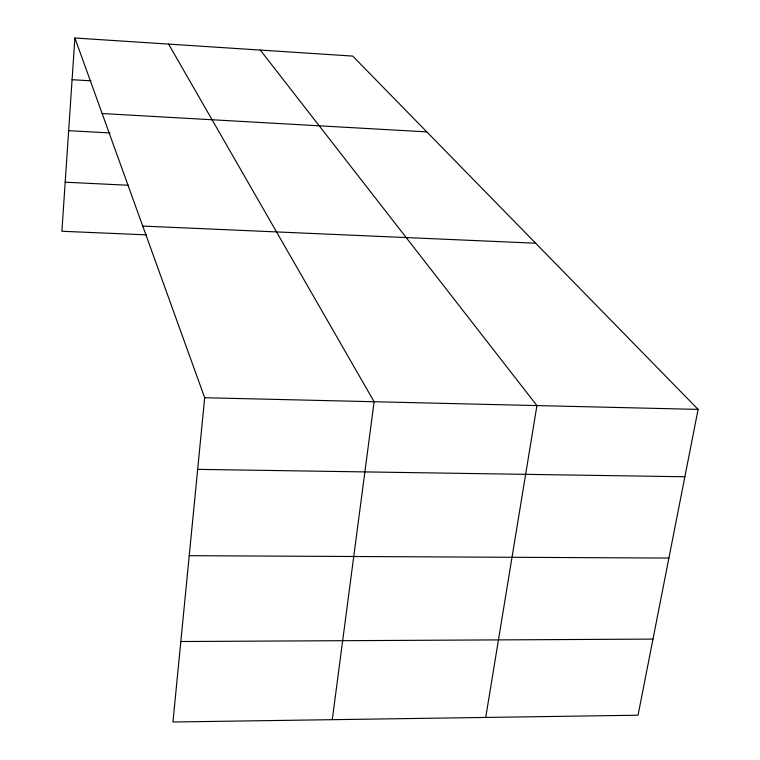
<?xml version="1.0" encoding="UTF-8"?>
<svg xmlns="http://www.w3.org/2000/svg" width="760" height="760" viewBox="0 0 760 760"><rect width="100%" height="100%" fill="white"/><g stroke="black" fill="none" stroke-linecap="round" stroke-linejoin="round"><path stroke-width="1.14" d="M74.888 38L204.677 397.727L172.957 722L638.039 715.217L698.107 409.393L352.716 56.088L74.888 38L61.893 231.258L146.537 234.859M332.272 719.672L374.119 401.736L168.596 44.099M485.726 717.44L536.921 405.584L260.291 50.075M180.823 641.525L652.992 639.103M189.221 555.683L668.904 558.068M197.666 469.366L684.874 476.757M204.677 397.727L698.107 409.393M142.747 226.081L535.639 243.209M65.198 182.2L128.43 185.259M68.656 130.682L110.019 132.934M102.144 113.544L426.816 131.888M72.086 79.705L90.924 80.835"/></g></svg>
